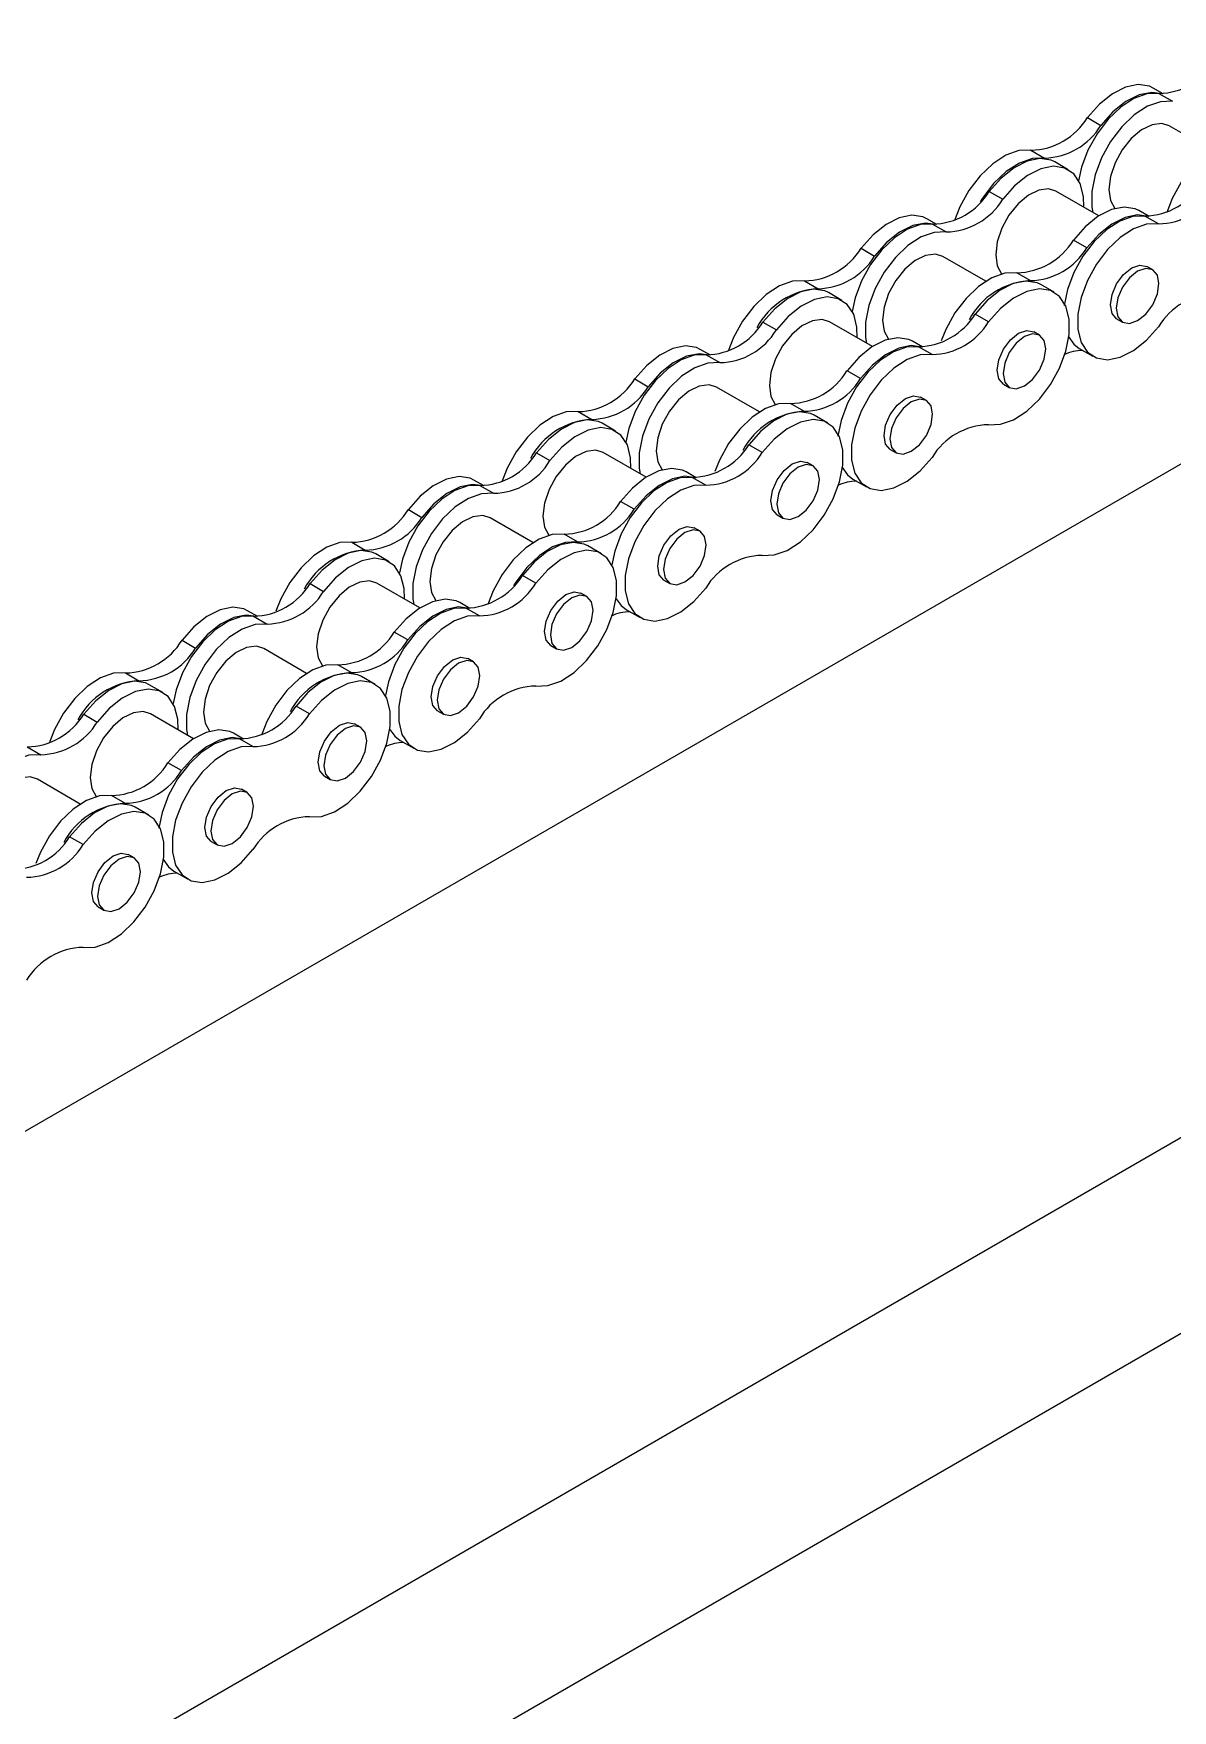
# Model space of a CAD drawing. Header units: metres. Extents: x 0 to 21025, y 0 to 14850.
# Drawn here: x 13375.4 to 13465.8, y 5586.8 to 5719.9 of the extents above; entities that cross this region are included whole.
import ezdxf

# ---------------------------------------------------------------- set-up
doc = ezdxf.new("R2010")
doc.units = ezdxf.units.M
doc.header["$LTSCALE"] = 25
doc.layers.add('SL4', color=4, linetype='Continuous')

msp = doc.modelspace()

# ---------------------------------------------------------------- linework, layer by layer
at = {"layer": 'SL4'}
for p, q in [((13171.252, 5515.305), (14108.151, 6056.165)), ((13217.55, 5488.578), (14154.449, 6029.438)), ((14161.184, 6017.772), (13224.285, 5476.912)), ((13465.044, 5715.081), (13464.245, 5715.542)), ((13464.712, 5715.109), (13465.787, 5714.488)), ((13459.04, 5713.199), (13460.115, 5712.579)), ((13468.929, 5710.575), (13465.522, 5712.542)), ((13454.55, 5710.607), (13455.624, 5709.986)), ((13457.521, 5709.055), (13456.447, 5709.676)), ((13451.242, 5707.332), (13452.317, 5706.712)), ((13459.948, 5705.391), (13456.541, 5707.358)), ((13447.084, 5704.712), (13446.284, 5705.174)), ((13463.928, 5705.356), (13463.129, 5705.818)), ((13464.671, 5704.764), (13463.596, 5705.384)), ((13446.752, 5704.74), (13447.826, 5704.12)), ((13441.079, 5702.831), (13442.154, 5702.21)), ((13458.999, 5702.854), (13457.924, 5703.475)), ((13450.968, 5700.207), (13447.561, 5702.173)), ((13464.221, 5701.121), (13463.756, 5701.39)), ((13436.589, 5700.239), (13437.664, 5699.618)), ((13454.509, 5700.262), (13453.434, 5700.883)), ((13456.406, 5699.331), (13455.331, 5699.951)), ((13439.561, 5698.687), (13438.486, 5699.307)), ((13451.201, 5696.988), (13450.126, 5697.608)), ((13461.357, 5697.235), (13461.823, 5696.967)), ((13433.281, 5696.964), (13434.356, 5696.344)), ((13441.988, 5695.022), (13438.581, 5696.989)), ((13455.241, 5695.937), (13454.775, 5696.206)), ((13429.123, 5694.344), (13428.324, 5694.805)), ((13445.968, 5694.988), (13445.168, 5695.45)), ((13446.711, 5694.396), (13445.636, 5695.016)), ((13458.392, 5694.881), (13459.466, 5694.261)), ((13428.791, 5694.372), (13429.866, 5693.751)), ((13423.119, 5692.462), (13424.194, 5691.842)), ((13441.038, 5692.486), (13439.963, 5693.106)), ((13452.377, 5692.051), (13452.843, 5691.782)), ((13433.008, 5689.838), (13429.601, 5691.805)), ((13436.548, 5689.894), (13435.473, 5690.514)), ((13446.261, 5690.753), (13445.795, 5691.022)), ((13418.629, 5689.87), (13419.703, 5689.25)), ((13438.445, 5688.962), (13437.37, 5689.583)), ((13421.6, 5688.318), (13420.526, 5688.939)), ((13415.321, 5686.596), (13416.396, 5685.975)), ((13424.027, 5684.654), (13420.62, 5686.621)), ((13433.24, 5686.619), (13432.165, 5687.24)), ((13443.397, 5686.867), (13443.863, 5686.598)), ((13437.281, 5685.569), (13436.815, 5685.837)), ((13411.163, 5683.975), (13410.363, 5684.437)), ((13410.831, 5684.004), (13411.905, 5683.383)), ((13428.007, 5684.62), (13427.208, 5685.081)), ((13428.75, 5684.027), (13427.675, 5684.648)), ((13440.431, 5684.513), (13441.506, 5683.893)), ((13423.078, 5682.118), (13422.003, 5682.738)), ((13405.158, 5682.094), (13406.233, 5681.473)), ((13415.047, 5679.47), (13411.64, 5681.437)), ((13434.417, 5681.683), (13434.882, 5681.414)), ((13418.588, 5679.526), (13417.513, 5680.146)), ((13428.3, 5680.384), (13427.835, 5680.653)), ((13400.668, 5679.502), (13401.743, 5678.881)), ((13403.64, 5677.95), (13402.565, 5678.57)), ((13420.485, 5678.594), (13419.41, 5679.215)), ((13397.36, 5676.227), (13398.435, 5675.607)), ((13406.067, 5674.286), (13402.66, 5676.252)), ((13415.28, 5676.251), (13414.205, 5676.871)), ((13425.436, 5676.499), (13425.902, 5676.23)), ((13410.047, 5674.251), (13409.247, 5674.713)), ((13419.32, 5675.2), (13418.854, 5675.469)), ((13393.202, 5673.607), (13392.403, 5674.069)), ((13392.87, 5673.635), (13393.945, 5673.015)), ((13410.79, 5673.659), (13409.715, 5674.279)), ((13422.471, 5674.145), (13423.545, 5673.524)), ((13405.117, 5671.749), (13404.042, 5672.37)), ((13387.198, 5671.726), (13388.273, 5671.105)), ((13397.087, 5669.101), (13393.68, 5671.068)), ((13416.456, 5671.315), (13416.922, 5671.046)), ((13400.627, 5669.157), (13399.552, 5669.778)), ((13410.34, 5670.016), (13409.874, 5670.285)), ((13382.708, 5669.133), (13383.782, 5668.513)), ((13385.679, 5667.582), (13384.605, 5668.202)), ((13402.524, 5668.226), (13401.449, 5668.846)), ((13379.4, 5665.859), (13380.475, 5665.238)), ((13388.106, 5663.917), (13384.699, 5665.884)), ((13397.319, 5665.883), (13396.244, 5666.503)), ((13407.476, 5666.13), (13407.942, 5665.862)), ((13392.086, 5663.883), (13391.287, 5664.344)), ((13392.829, 5663.29), (13391.754, 5663.911)), ((13401.36, 5664.832), (13400.894, 5665.101)), ((13374.91, 5663.267), (13375.984, 5662.646)), ((13404.51, 5663.776), (13405.585, 5663.156)), ((13387.157, 5661.381), (13386.082, 5662.001)), ((13379.126, 5658.733), (13375.719, 5660.7)), ((13392.379, 5659.648), (13391.914, 5659.916)), ((13398.496, 5660.946), (13398.961, 5660.677)), ((13382.667, 5658.789), (13381.592, 5659.409)), ((13384.564, 5657.857), (13383.489, 5658.478)), ((13379.359, 5655.514), (13378.284, 5656.135)), ((13383.399, 5654.463), (13382.933, 5654.732)), ((13389.515, 5655.762), (13389.981, 5655.493)), ((13386.55, 5653.408), (13387.624, 5652.787)), ((13380.535, 5650.578), (13381.001, 5650.309))]:
    msp.add_line(p, q, dxfattribs=at)
at = {"layer": 'SL4', "flags": 128}
for points in [[(13464.245, 5715.542), (13463.952, 5715.68), (13463.066, 5715.818), (13462.068, 5715.616), (13461.02, 5715.087), (13459.989, 5714.264), (13459.04, 5713.199)], [(13464.712, 5715.109), (13463.763, 5715.077), (13462.732, 5714.71), (13461.684, 5714.029), (13460.686, 5713.079), (13459.8, 5711.918), (13459.081, 5710.62), (13458.575, 5709.266), (13458.343, 5708.184)], [(13465.787, 5714.488), (13464.837, 5714.457), (13463.807, 5714.089), (13462.759, 5713.409), (13461.761, 5712.458), (13460.874, 5711.298), (13460.156, 5709.999), (13459.65, 5708.645), (13459.389, 5707.321), (13459.389, 5706.109), (13459.463, 5705.671)], [(13464.962, 5715.083), (13464.141, 5715.197), (13463.142, 5714.995), (13462.095, 5714.466), (13461.064, 5713.643), (13460.115, 5712.579)], [(13465.522, 5712.542), (13464.942, 5712.721), (13464.165, 5712.624), (13463.333, 5712.216), (13462.519, 5711.532), (13461.796, 5710.632), (13461.228, 5709.598), (13460.866, 5708.521), (13460.742, 5707.496)], [(13454.55, 5710.607), (13453.6, 5710.576), (13452.569, 5710.208), (13451.522, 5709.528), (13450.523, 5708.577), (13449.637, 5707.416), (13448.918, 5706.118), (13448.492, 5705.026)], [(13471.394, 5711.251), (13470.445, 5711.22), (13469.414, 5710.852), (13468.366, 5710.172), (13467.368, 5709.221), (13466.482, 5708.061), (13465.763, 5706.762), (13465.337, 5705.67)], [(13455.624, 5709.986), (13454.675, 5709.955), (13453.644, 5709.588), (13452.596, 5708.907), (13451.598, 5707.957), (13450.712, 5706.796), (13450.524, 5706.498)], [(13456.447, 5709.676), (13456.154, 5709.814), (13455.268, 5709.951), (13454.27, 5709.749), (13453.222, 5709.22), (13452.191, 5708.397), (13451.242, 5707.332)], [(13458.742, 5706.087), (13458.715, 5706.932), (13458.454, 5707.955), (13457.948, 5708.725), (13457.229, 5709.193), (13456.343, 5709.331), (13455.344, 5709.129), (13454.297, 5708.599), (13453.266, 5707.777), (13452.317, 5706.712)], [(13456.541, 5707.358), (13455.962, 5707.537), (13455.185, 5707.44), (13454.352, 5707.032), (13453.539, 5706.347), (13452.816, 5705.448), (13452.248, 5704.414), (13451.886, 5703.336), (13451.761, 5702.312)], [(13460.742, 5707.496), (13460.866, 5706.614), (13461.211, 5705.974)], [(13446.284, 5705.174), (13445.992, 5705.312), (13445.105, 5705.45), (13444.107, 5705.247), (13443.06, 5704.718), (13442.029, 5703.895), (13441.079, 5702.831)], [(13463.596, 5705.384), (13462.647, 5705.353), (13461.616, 5704.986), (13460.568, 5704.305), (13459.57, 5703.355), (13458.684, 5702.194), (13457.965, 5700.896), (13457.459, 5699.542), (13457.205, 5698.28)], [(13463.129, 5705.818), (13462.837, 5705.956), (13461.95, 5706.094), (13460.952, 5705.892), (13459.904, 5705.362), (13458.873, 5704.54), (13457.924, 5703.475)], [(13463.847, 5705.359), (13463.025, 5705.473), (13462.027, 5705.271), (13460.979, 5704.742), (13459.948, 5703.919), (13458.999, 5702.854)], [(13446.752, 5704.74), (13445.802, 5704.709), (13444.771, 5704.341), (13443.724, 5703.661), (13442.725, 5702.711), (13441.839, 5701.55), (13441.12, 5700.251), (13440.615, 5698.897), (13440.383, 5697.815)], [(13447.826, 5704.12), (13446.877, 5704.088), (13445.846, 5703.721), (13444.799, 5703.041), (13443.8, 5702.09), (13442.914, 5700.929), (13442.195, 5699.631), (13441.689, 5698.277), (13441.428, 5696.952), (13441.428, 5695.74), (13441.502, 5695.303)], [(13447.002, 5704.715), (13446.18, 5704.829), (13445.182, 5704.627), (13444.134, 5704.098), (13443.103, 5703.275), (13442.154, 5702.21)], [(13464.671, 5704.764), (13463.722, 5704.732), (13462.691, 5704.365), (13461.643, 5703.685), (13460.645, 5702.734), (13459.759, 5701.573), (13459.04, 5700.275), (13458.534, 5698.921), (13458.273, 5697.596), (13458.273, 5696.384), (13458.534, 5695.361), (13459.04, 5694.591), (13459.759, 5694.123), (13460.645, 5693.985), (13461.643, 5694.187), (13462.691, 5694.717), (13463.722, 5695.539), (13464.671, 5696.604)], [(13447.561, 5702.173), (13446.981, 5702.352), (13446.204, 5702.256), (13445.372, 5701.847), (13444.558, 5701.163), (13443.836, 5700.264), (13443.268, 5699.23), (13442.906, 5698.152), (13442.781, 5697.127)], [(13451.761, 5702.312), (13451.886, 5701.43), (13452.231, 5700.79)], [(13460.861, 5698.334), (13460.99, 5699.158), (13461.357, 5700.005), (13461.907, 5700.747), (13462.557, 5701.271), (13463.206, 5701.497), (13463.756, 5701.39)], [(13461.326, 5698.065), (13461.455, 5697.39), (13461.823, 5696.967), (13462.373, 5696.86), (13463.022, 5697.085), (13463.671, 5697.609), (13464.221, 5698.351), (13464.589, 5699.199), (13464.718, 5700.023), (13464.589, 5700.698), (13464.221, 5701.121), (13463.671, 5701.228), (13463.022, 5701.002), (13462.373, 5700.479), (13461.823, 5699.736), (13461.455, 5698.889), (13461.326, 5698.065)], [(13436.589, 5700.239), (13435.64, 5700.207), (13434.609, 5699.84), (13433.561, 5699.159), (13432.563, 5698.209), (13431.677, 5697.048), (13430.958, 5695.75), (13430.532, 5694.658)], [(13453.434, 5700.883), (13452.484, 5700.851), (13451.453, 5700.484), (13450.406, 5699.803), (13449.408, 5698.853), (13448.521, 5697.692), (13447.803, 5696.394), (13447.435, 5695.48)], [(13455.331, 5699.951), (13455.039, 5700.09), (13454.152, 5700.227), (13453.154, 5700.025), (13452.106, 5699.496), (13451.075, 5698.673), (13450.126, 5697.608)], [(13438.486, 5699.307), (13438.194, 5699.445), (13437.308, 5699.583), (13436.309, 5699.381), (13435.262, 5698.852), (13434.231, 5698.029), (13433.281, 5696.964)], [(13440.781, 5695.719), (13440.754, 5696.563), (13440.493, 5697.586), (13439.987, 5698.356), (13439.269, 5698.825), (13438.382, 5698.962), (13437.384, 5698.76), (13436.336, 5698.231), (13435.306, 5697.408), (13434.356, 5696.344)], [(13451.201, 5688.828), (13452.15, 5688.859), (13453.181, 5689.227), (13454.229, 5689.907), (13455.227, 5690.858), (13456.113, 5692.018), (13456.832, 5693.317), (13457.338, 5694.671), (13457.599, 5695.995), (13457.599, 5697.207), (13457.338, 5698.231), (13456.832, 5699.001), (13456.113, 5699.469), (13455.227, 5699.607), (13454.229, 5699.404), (13453.181, 5698.875), (13452.15, 5698.052), (13451.201, 5696.988)], [(13438.581, 5696.989), (13438.001, 5697.168), (13437.224, 5697.072), (13436.392, 5696.663), (13435.578, 5695.979), (13434.855, 5695.08), (13434.288, 5694.046), (13433.925, 5692.968), (13433.801, 5691.943)], [(13461.357, 5697.235), (13461.357, 5697.235), (13460.99, 5697.659), (13460.861, 5698.334)], [(13442.781, 5697.127), (13442.906, 5696.246), (13443.251, 5695.606)], [(13451.88, 5693.149), (13452.009, 5693.973), (13452.377, 5694.821), (13452.927, 5695.563), (13453.576, 5696.087), (13454.225, 5696.313), (13454.775, 5696.206)], [(13452.346, 5692.881), (13452.475, 5692.206), (13452.843, 5691.783), (13453.393, 5691.676), (13454.042, 5691.901), (13454.691, 5692.425), (13455.241, 5693.167), (13455.609, 5694.015), (13455.738, 5694.839), (13455.609, 5695.514), (13455.241, 5695.937), (13454.691, 5696.044), (13454.042, 5695.818), (13453.393, 5695.294), (13452.843, 5694.552), (13452.475, 5693.705), (13452.346, 5692.881)], [(13457.519, 5695.852), (13457.965, 5695.212), (13458.392, 5694.881)], [(13428.324, 5694.805), (13428.031, 5694.944), (13427.145, 5695.081), (13426.147, 5694.879), (13425.099, 5694.35), (13424.068, 5693.527), (13423.119, 5692.462)], [(13445.636, 5695.016), (13444.686, 5694.985), (13443.655, 5694.617), (13442.608, 5693.937), (13441.61, 5692.986), (13440.723, 5691.825), (13440.005, 5690.527), (13439.499, 5689.173), (13439.244, 5687.911)], [(13445.168, 5695.45), (13444.876, 5695.588), (13443.99, 5695.725), (13442.991, 5695.523), (13441.944, 5694.994), (13440.913, 5694.171), (13439.963, 5693.106)], [(13445.886, 5694.991), (13445.064, 5695.105), (13444.066, 5694.903), (13443.019, 5694.374), (13441.988, 5693.551), (13441.038, 5692.486)], [(13428.791, 5694.372), (13427.842, 5694.34), (13426.811, 5693.973), (13425.763, 5693.293), (13424.765, 5692.342), (13423.879, 5691.181), (13423.16, 5689.883), (13422.654, 5688.529), (13422.422, 5687.447)], [(13429.866, 5693.751), (13428.916, 5693.72), (13427.886, 5693.353), (13426.838, 5692.672), (13425.84, 5691.722), (13424.953, 5690.561), (13424.235, 5689.263), (13423.729, 5687.909), (13423.468, 5686.584), (13423.468, 5685.372), (13423.542, 5684.934)], [(13429.041, 5694.347), (13428.22, 5694.461), (13427.221, 5694.259), (13426.174, 5693.729), (13425.143, 5692.907), (13424.194, 5691.842)], [(13446.711, 5694.396), (13445.761, 5694.364), (13444.73, 5693.997), (13443.683, 5693.316), (13442.684, 5692.366), (13441.798, 5691.205), (13441.079, 5689.907), (13440.574, 5688.553), (13440.313, 5687.228), (13440.313, 5686.016), (13440.574, 5684.993), (13441.079, 5684.223), (13441.798, 5683.754), (13442.684, 5683.617), (13443.683, 5683.819), (13444.73, 5684.348), (13445.761, 5685.171), (13446.711, 5686.236)], [(13429.601, 5691.805), (13429.021, 5691.984), (13428.244, 5691.888), (13427.412, 5691.479), (13426.598, 5690.795), (13425.875, 5689.896), (13425.307, 5688.861), (13424.945, 5687.784), (13424.821, 5686.759)], [(13433.801, 5691.943), (13433.925, 5691.062), (13434.271, 5690.422)], [(13452.377, 5692.051), (13452.377, 5692.051), (13452.009, 5692.474), (13451.88, 5693.149)], [(13435.473, 5690.514), (13434.524, 5690.483), (13433.493, 5690.115), (13432.445, 5689.435), (13431.447, 5688.485), (13430.561, 5687.324), (13429.842, 5686.026), (13429.475, 5685.112)], [(13442.9, 5687.965), (13443.029, 5688.789), (13443.397, 5689.637), (13443.947, 5690.379), (13444.596, 5690.903), (13445.245, 5691.128), (13445.795, 5691.022)], [(13443.366, 5687.696), (13443.495, 5687.021), (13443.862, 5686.598), (13444.413, 5686.491), (13445.062, 5686.717), (13445.711, 5687.241), (13446.261, 5687.983), (13446.629, 5688.831), (13446.758, 5689.655), (13446.629, 5690.33), (13446.261, 5690.753), (13445.711, 5690.86), (13445.062, 5690.634), (13444.413, 5690.11), (13443.862, 5689.368), (13443.495, 5688.52), (13443.366, 5687.696)], [(13418.629, 5689.87), (13417.679, 5689.839), (13416.648, 5689.471), (13415.601, 5688.791), (13414.602, 5687.841), (13413.716, 5686.68), (13412.997, 5685.381), (13412.571, 5684.289)], [(13420.526, 5688.939), (13420.233, 5689.077), (13419.347, 5689.214), (13418.349, 5689.012), (13417.301, 5688.483), (13416.27, 5687.66), (13415.321, 5686.596)], [(13437.37, 5689.583), (13437.078, 5689.721), (13436.192, 5689.859), (13435.193, 5689.656), (13434.146, 5689.127), (13433.115, 5688.305), (13432.165, 5687.24)], [(13433.24, 5678.459), (13434.19, 5678.491), (13435.221, 5678.858), (13436.268, 5679.539), (13437.266, 5680.489), (13438.153, 5681.65), (13438.872, 5682.948), (13439.377, 5684.302), (13439.638, 5685.627), (13439.638, 5686.839), (13439.377, 5687.862), (13438.872, 5688.632), (13438.153, 5689.101), (13437.266, 5689.238), (13436.268, 5689.036), (13435.221, 5688.507), (13434.19, 5687.684), (13433.24, 5686.619)], [(13422.821, 5685.351), (13422.794, 5686.195), (13422.533, 5687.218), (13422.027, 5687.988), (13421.308, 5688.457), (13420.422, 5688.594), (13419.423, 5688.392), (13418.376, 5687.863), (13417.345, 5687.04), (13416.396, 5685.975)], [(13443.397, 5686.867), (13443.397, 5686.867), (13443.029, 5687.29), (13442.9, 5687.965)], [(13420.62, 5686.621), (13420.041, 5686.8), (13419.264, 5686.703), (13418.431, 5686.295), (13417.618, 5685.611), (13416.895, 5684.711), (13416.327, 5683.677), (13415.965, 5682.6), (13415.84, 5681.575)], [(13424.821, 5686.759), (13424.945, 5685.878), (13425.29, 5685.238)], [(13427.208, 5685.081), (13426.916, 5685.219), (13426.029, 5685.357), (13425.031, 5685.155), (13423.983, 5684.626), (13422.952, 5683.803), (13422.003, 5682.738)], [(13433.92, 5682.781), (13434.049, 5683.605), (13434.417, 5684.453), (13434.967, 5685.195), (13435.616, 5685.719), (13436.265, 5685.944), (13436.815, 5685.837)], [(13434.385, 5682.512), (13434.515, 5681.837), (13434.882, 5681.414), (13435.432, 5681.307), (13436.081, 5681.533), (13436.73, 5682.057), (13437.281, 5682.799), (13437.648, 5683.646), (13437.777, 5684.47), (13437.648, 5685.145), (13437.281, 5685.568), (13436.73, 5685.675), (13436.081, 5685.45), (13435.432, 5684.926), (13434.882, 5684.184), (13434.515, 5683.336), (13434.385, 5682.512)], [(13439.558, 5685.484), (13440.005, 5684.843), (13440.431, 5684.513)], [(13410.831, 5684.004), (13409.881, 5683.972), (13408.85, 5683.605), (13407.803, 5682.924), (13406.804, 5681.974), (13405.918, 5680.813), (13405.199, 5679.515), (13404.694, 5678.161), (13404.462, 5677.079)], [(13410.363, 5684.437), (13410.071, 5684.575), (13409.184, 5684.713), (13408.186, 5684.511), (13407.139, 5683.982), (13406.108, 5683.159), (13405.158, 5682.094)], [(13411.081, 5683.978), (13410.259, 5684.092), (13409.261, 5683.89), (13408.213, 5683.361), (13407.182, 5682.538), (13406.233, 5681.473)], [(13427.675, 5684.648), (13426.726, 5684.616), (13425.695, 5684.249), (13424.647, 5683.568), (13423.649, 5682.618), (13422.763, 5681.457), (13422.044, 5680.159), (13421.538, 5678.805), (13421.307, 5677.723)], [(13428.75, 5684.027), (13427.801, 5683.996), (13426.77, 5683.628), (13425.722, 5682.948), (13424.724, 5681.997), (13423.838, 5680.837), (13423.119, 5679.538), (13422.613, 5678.184), (13422.352, 5676.86), (13422.352, 5675.648), (13422.613, 5674.624), (13423.119, 5673.854), (13423.838, 5673.386), (13424.724, 5673.248), (13425.722, 5673.451), (13426.77, 5673.98), (13427.801, 5674.803), (13428.75, 5675.867)], [(13427.926, 5684.622), (13427.104, 5684.736), (13426.106, 5684.534), (13425.058, 5684.005), (13424.027, 5683.182), (13423.078, 5682.118)], [(13411.905, 5683.383), (13410.956, 5683.352), (13409.925, 5682.984), (13408.878, 5682.304), (13407.879, 5681.353), (13406.993, 5680.192), (13406.274, 5678.894), (13405.768, 5677.54), (13405.507, 5676.216), (13405.507, 5675.004), (13405.581, 5674.566)], [(13434.417, 5681.683), (13434.417, 5681.683), (13434.049, 5682.106), (13433.92, 5682.781)], [(13411.64, 5681.437), (13411.06, 5681.616), (13410.283, 5681.519), (13409.451, 5681.111), (13408.637, 5680.426), (13407.915, 5679.527), (13407.347, 5678.493), (13406.985, 5677.415), (13406.86, 5676.391)], [(13415.84, 5681.575), (13415.965, 5680.694), (13416.31, 5680.053)], [(13417.513, 5680.146), (13416.563, 5680.115), (13415.532, 5679.747), (13414.485, 5679.067), (13413.487, 5678.116), (13412.6, 5676.955), (13411.882, 5675.657), (13411.455, 5674.565)], [(13424.94, 5677.597), (13425.069, 5678.421), (13425.436, 5679.268), (13425.986, 5680.011), (13426.636, 5680.534), (13427.285, 5680.76), (13427.835, 5680.653)], [(13425.405, 5677.328), (13425.534, 5676.653), (13425.902, 5676.23), (13426.452, 5676.123), (13427.101, 5676.349), (13427.75, 5676.872), (13428.3, 5677.615), (13428.668, 5678.462), (13428.797, 5679.286), (13428.668, 5679.961), (13428.3, 5680.384), (13427.75, 5680.491), (13427.101, 5680.266), (13426.452, 5679.742), (13425.902, 5679), (13425.534, 5678.152), (13425.405, 5677.328)], [(13400.668, 5679.502), (13399.719, 5679.47), (13398.688, 5679.103), (13397.64, 5678.423), (13396.642, 5677.472), (13395.756, 5676.311), (13395.037, 5675.013), (13394.651, 5674.043)], [(13402.565, 5678.57), (13402.273, 5678.709), (13401.387, 5678.846), (13400.388, 5678.644), (13399.341, 5678.115), (13398.31, 5677.292), (13397.36, 5676.227)], [(13418.588, 5679.526), (13417.638, 5679.494), (13416.607, 5679.127), (13415.56, 5678.446), (13414.561, 5677.496), (13413.675, 5676.335), (13413.488, 5676.037)], [(13419.41, 5679.215), (13419.118, 5679.353), (13418.231, 5679.49), (13417.233, 5679.288), (13416.185, 5678.759), (13415.154, 5677.936), (13414.205, 5676.871)], [(13415.28, 5668.091), (13416.229, 5668.123), (13417.26, 5668.49), (13418.308, 5669.17), (13419.306, 5670.121), (13420.192, 5671.282), (13420.911, 5672.58), (13421.417, 5673.934), (13421.678, 5675.259), (13421.678, 5676.471), (13421.417, 5677.494), (13420.911, 5678.264), (13420.192, 5678.732), (13419.306, 5678.87), (13418.308, 5678.668), (13417.26, 5678.138), (13416.229, 5677.316), (13415.28, 5676.251)], [(13404.86, 5674.982), (13404.833, 5675.826), (13404.572, 5676.85), (13404.066, 5677.62), (13403.348, 5678.088), (13402.461, 5678.226), (13401.463, 5678.023), (13400.415, 5677.494), (13399.385, 5676.672), (13398.435, 5675.607)], [(13425.436, 5676.499), (13425.436, 5676.499), (13425.069, 5676.922), (13424.94, 5677.597)], [(13402.66, 5676.252), (13402.08, 5676.431), (13401.303, 5676.335), (13400.471, 5675.927), (13399.657, 5675.242), (13398.934, 5674.343), (13398.367, 5673.309), (13398.004, 5672.231), (13397.88, 5671.206)], [(13406.86, 5676.391), (13406.985, 5675.509), (13407.33, 5674.869)], [(13409.247, 5674.713), (13408.955, 5674.851), (13408.069, 5674.989), (13407.07, 5674.786), (13406.023, 5674.257), (13404.992, 5673.434), (13404.042, 5672.37)], [(13415.959, 5672.413), (13416.088, 5673.237), (13416.456, 5674.084), (13417.006, 5674.826), (13417.655, 5675.35), (13418.304, 5675.576), (13418.854, 5675.469)], [(13416.425, 5672.144), (13416.554, 5671.469), (13416.922, 5671.046), (13417.472, 5670.939), (13418.121, 5671.164), (13418.77, 5671.688), (13419.32, 5672.43), (13419.688, 5673.278), (13419.817, 5674.102), (13419.688, 5674.777), (13419.32, 5675.2), (13418.77, 5675.307), (13418.121, 5675.081), (13417.472, 5674.558), (13416.922, 5673.815), (13416.554, 5672.968), (13416.425, 5672.144)], [(13421.648, 5675.016), (13422.044, 5674.475), (13422.471, 5674.145)], [(13392.87, 5673.635), (13391.921, 5673.604), (13390.89, 5673.236), (13389.842, 5672.556), (13388.844, 5671.605), (13387.958, 5670.445), (13387.239, 5669.146), (13386.733, 5667.792), (13386.501, 5666.71)], [(13392.403, 5674.069), (13392.11, 5674.207), (13391.224, 5674.344), (13390.226, 5674.142), (13389.178, 5673.613), (13388.147, 5672.79), (13387.198, 5671.726)], [(13393.12, 5673.61), (13392.299, 5673.724), (13391.3, 5673.522), (13390.253, 5672.993), (13389.222, 5672.17), (13388.273, 5671.105)], [(13409.715, 5674.279), (13408.765, 5674.248), (13407.734, 5673.88), (13406.687, 5673.2), (13405.689, 5672.25), (13404.802, 5671.089), (13404.084, 5669.79), (13403.578, 5668.436), (13403.346, 5667.354)], [(13410.79, 5673.659), (13409.84, 5673.627), (13408.809, 5673.26), (13407.762, 5672.58), (13406.763, 5671.629), (13405.877, 5670.468), (13405.158, 5669.17), (13404.653, 5667.816), (13404.392, 5666.491), (13404.392, 5665.279), (13404.653, 5664.256), (13405.158, 5663.486), (13405.877, 5663.018), (13406.763, 5662.88), (13407.762, 5663.082), (13408.809, 5663.611), (13409.84, 5664.434), (13410.79, 5665.499)], [(13409.965, 5674.254), (13409.143, 5674.368), (13408.145, 5674.166), (13407.098, 5673.637), (13406.067, 5672.814), (13405.117, 5671.749)], [(13393.945, 5673.015), (13392.995, 5672.983), (13391.965, 5672.616), (13390.917, 5671.935), (13389.919, 5670.985), (13389.032, 5669.824), (13388.314, 5668.526), (13387.808, 5667.172), (13387.547, 5665.847), (13387.547, 5664.635), (13387.621, 5664.198)], [(13416.456, 5671.315), (13416.456, 5671.315), (13416.088, 5671.738), (13415.959, 5672.413)], [(13393.68, 5671.068), (13393.1, 5671.247), (13392.323, 5671.151), (13391.491, 5670.742), (13390.677, 5670.058), (13389.954, 5669.159), (13389.386, 5668.125), (13389.024, 5667.047), (13388.9, 5666.022)], [(13397.88, 5671.206), (13398.004, 5670.325), (13398.35, 5669.685)], [(13399.552, 5669.778), (13398.603, 5669.746), (13397.572, 5669.379), (13396.524, 5668.698), (13395.526, 5667.748), (13394.64, 5666.587), (13393.921, 5665.289), (13393.495, 5664.197)], [(13406.979, 5667.228), (13407.108, 5668.052), (13407.476, 5668.9), (13408.026, 5669.642), (13408.675, 5670.166), (13409.324, 5670.392), (13409.874, 5670.285)], [(13407.445, 5666.96), (13407.574, 5666.285), (13407.941, 5665.862), (13408.492, 5665.755), (13409.141, 5665.98), (13409.79, 5666.504), (13410.34, 5667.246), (13410.708, 5668.094), (13410.837, 5668.918), (13410.708, 5669.593), (13410.34, 5670.016), (13409.79, 5670.123), (13409.141, 5669.897), (13408.492, 5669.373), (13407.941, 5668.631), (13407.574, 5667.784), (13407.445, 5666.96)], [(13382.708, 5669.133), (13381.758, 5669.102), (13380.727, 5668.735), (13379.68, 5668.054), (13378.681, 5667.104), (13377.795, 5665.943), (13377.076, 5664.645), (13376.65, 5663.553)], [(13384.605, 5668.202), (13384.312, 5668.34), (13383.426, 5668.478), (13382.428, 5668.276), (13381.38, 5667.746), (13380.349, 5666.924), (13379.4, 5665.859)], [(13401.449, 5668.846), (13401.157, 5668.984), (13400.271, 5669.122), (13399.272, 5668.92), (13398.225, 5668.391), (13397.194, 5667.568), (13396.244, 5666.503)], [(13397.319, 5657.723), (13398.269, 5657.754), (13399.3, 5658.122), (13400.347, 5658.802), (13401.345, 5659.752), (13402.232, 5660.913), (13402.951, 5662.211), (13403.456, 5663.565), (13403.717, 5664.89), (13403.717, 5666.102), (13403.456, 5667.125), (13402.951, 5667.895), (13402.232, 5668.364), (13401.345, 5668.501), (13400.347, 5668.299), (13399.3, 5667.77), (13398.269, 5666.947), (13397.319, 5665.883)], [(13386.9, 5664.614), (13386.873, 5665.458), (13386.612, 5666.481), (13386.106, 5667.251), (13385.387, 5667.72), (13384.501, 5667.857), (13383.502, 5667.655), (13382.455, 5667.126), (13381.424, 5666.303), (13380.475, 5665.238)], [(13407.476, 5666.13), (13407.476, 5666.13), (13407.108, 5666.554), (13406.979, 5667.228)], [(13384.699, 5665.884), (13384.12, 5666.063), (13383.343, 5665.967), (13382.51, 5665.558), (13381.697, 5664.874), (13380.974, 5663.975), (13380.406, 5662.94), (13380.044, 5661.863), (13379.919, 5660.838)], [(13388.9, 5666.022), (13389.024, 5665.141), (13389.369, 5664.501)], [(13391.754, 5663.911), (13390.805, 5663.879), (13389.774, 5663.512), (13388.726, 5662.832), (13387.728, 5661.881), (13386.842, 5660.72), (13386.123, 5659.422), (13385.617, 5658.068), (13385.363, 5656.806)], [(13391.287, 5664.344), (13390.995, 5664.483), (13390.108, 5664.62), (13389.11, 5664.418), (13388.062, 5663.889), (13387.031, 5663.066), (13386.082, 5662.001)], [(13392.005, 5663.885), (13391.183, 5664), (13390.185, 5663.798), (13389.137, 5663.268), (13388.106, 5662.446), (13387.157, 5661.381)], [(13397.999, 5662.044), (13398.128, 5662.868), (13398.496, 5663.716), (13399.046, 5664.458), (13399.695, 5664.982), (13400.344, 5665.207), (13400.894, 5665.101)], [(13398.464, 5661.775), (13398.594, 5661.101), (13398.961, 5660.677), (13399.511, 5660.57), (13400.16, 5660.796), (13400.809, 5661.32), (13401.36, 5662.062), (13401.727, 5662.91), (13401.856, 5663.734), (13401.727, 5664.409), (13401.36, 5664.832), (13400.809, 5664.939), (13400.16, 5664.713), (13399.511, 5664.189), (13398.961, 5663.447), (13398.594, 5662.599), (13398.464, 5661.775)], [(13403.688, 5664.648), (13404.084, 5664.107), (13404.51, 5663.776)], [(13375.984, 5662.646), (13375.035, 5662.615), (13374.004, 5662.247), (13372.957, 5661.567), (13371.958, 5660.617), (13371.072, 5659.456), (13370.353, 5658.158), (13369.847, 5656.803), (13369.586, 5655.479), (13369.586, 5654.267), (13369.66, 5653.829)], [(13392.829, 5663.29), (13391.88, 5663.259), (13390.849, 5662.892), (13389.801, 5662.211), (13388.803, 5661.261), (13387.917, 5660.1), (13387.198, 5658.802), (13386.692, 5657.448), (13386.431, 5656.123), (13386.431, 5654.911), (13386.692, 5653.888), (13387.198, 5653.118), (13387.917, 5652.649), (13388.803, 5652.512), (13389.801, 5652.714), (13390.849, 5653.243), (13391.88, 5654.066), (13392.829, 5655.131)], [(13398.496, 5660.946), (13398.496, 5660.946), (13398.128, 5661.369), (13397.999, 5662.044)], [(13375.719, 5660.7), (13375.139, 5660.879), (13374.362, 5660.782), (13373.53, 5660.374), (13372.716, 5659.69), (13371.994, 5658.791), (13371.426, 5657.756), (13371.064, 5656.679), (13370.939, 5655.654)], [(13379.919, 5660.838), (13380.044, 5659.957), (13380.389, 5659.317)], [(13389.019, 5656.86), (13389.148, 5657.684), (13389.515, 5658.532), (13390.065, 5659.274), (13390.715, 5659.798), (13391.364, 5660.023), (13391.914, 5659.916)], [(13381.592, 5659.409), (13380.642, 5659.378), (13379.611, 5659.01), (13378.564, 5658.33), (13377.566, 5657.38), (13376.679, 5656.219), (13375.961, 5654.92), (13375.593, 5654.007)], [(13383.489, 5658.478), (13383.197, 5658.616), (13382.31, 5658.754), (13381.312, 5658.551), (13380.264, 5658.022), (13379.233, 5657.199), (13378.284, 5656.135)], [(13389.484, 5656.591), (13389.613, 5655.916), (13389.981, 5655.493), (13390.531, 5655.386), (13391.18, 5655.612), (13391.829, 5656.136), (13392.379, 5656.878), (13392.747, 5657.725), (13392.876, 5658.549), (13392.747, 5659.224), (13392.379, 5659.648), (13391.829, 5659.754), (13391.18, 5659.529), (13390.531, 5659.005), (13389.981, 5658.263), (13389.613, 5657.415), (13389.484, 5656.591)], [(13379.359, 5647.354), (13380.308, 5647.386), (13381.339, 5647.753), (13382.387, 5648.434), (13383.385, 5649.384), (13384.271, 5650.545), (13384.99, 5651.843), (13385.496, 5653.197), (13385.757, 5654.522), (13385.757, 5655.734), (13385.496, 5656.757), (13384.99, 5657.527), (13384.271, 5657.996), (13383.385, 5658.133), (13382.387, 5657.931), (13381.339, 5657.402), (13380.308, 5656.579), (13379.359, 5655.514)], [(13389.515, 5655.762), (13389.515, 5655.762), (13389.148, 5656.185), (13389.019, 5656.86)], [(13380.038, 5651.676), (13380.167, 5652.5), (13380.535, 5653.348), (13381.085, 5654.09), (13381.734, 5654.613), (13382.383, 5654.839), (13382.933, 5654.732)], [(13380.504, 5651.407), (13380.633, 5650.732), (13381.001, 5650.309), (13381.551, 5650.202), (13382.2, 5650.428), (13382.849, 5650.951), (13383.399, 5651.694), (13383.767, 5652.541), (13383.896, 5653.365), (13383.767, 5654.04), (13383.399, 5654.463), (13382.849, 5654.57), (13382.2, 5654.345), (13381.551, 5653.821), (13381.001, 5653.079), (13380.633, 5652.231), (13380.504, 5651.407)], [(13385.677, 5654.379), (13386.123, 5653.738), (13386.55, 5653.408)], [(13380.535, 5650.578), (13380.535, 5650.578), (13380.167, 5651.001), (13380.038, 5651.676)]]:
    msp.add_lwpolyline(points, dxfattribs=at)
at = {"layer": 'SL4'}
for centre, radius, start, end in [((13464.602, 5720.484), 5.376, 271.17027, 328.82435), ((13454.44, 5715.982), 5.376, 271.17027, 328.82435), ((13455.515, 5715.362), 5.376, 271.17027, 328.82435), ((13463.487, 5710.76), 5.376, 271.17027, 328.82435), ((13446.642, 5710.116), 5.376, 271.17027, 328.82435), ((13447.717, 5709.495), 5.376, 271.17027, 328.82435), ((13464.561, 5710.139), 5.376, 271.17027, 328.82435), ((13436.479, 5705.614), 5.376, 271.17027, 328.82435), ((13453.324, 5706.258), 5.376, 271.17027, 328.82435), ((13454.399, 5705.638), 5.376, 271.17027, 328.82435), ((13437.554, 5704.993), 5.376, 271.17027, 328.82435), ((13454.826, 5694.416), 5.855, 93.11014, 152.07323), ((13437.982, 5693.771), 5.855, 93.11014, 152.07323), ((13469.271, 5693.821), 5.376, 91.17027, 148.82435), ((13445.526, 5700.391), 5.376, 271.17027, 328.82435), ((13428.681, 5699.747), 5.376, 271.17027, 328.82435), ((13429.756, 5699.127), 5.376, 271.17027, 328.82435), ((13446.601, 5699.771), 5.376, 271.17027, 328.82435), ((13458.701, 5691.234), 3.488, 90.56121, 116.02926), ((13418.519, 5695.245), 5.376, 271.17027, 328.82435), ((13419.594, 5694.625), 5.376, 271.17027, 328.82435), ((13435.363, 5695.89), 5.376, 271.17027, 328.82435), ((13436.438, 5695.269), 5.376, 271.17027, 328.82435), ((13420.021, 5683.403), 5.855, 93.11014, 152.07323), ((13436.866, 5684.047), 5.855, 93.11014, 152.07323), ((13451.311, 5683.453), 5.376, 91.17027, 148.82435), ((13410.721, 5689.379), 5.376, 271.17027, 328.82435), ((13427.566, 5690.023), 5.376, 271.17027, 328.82435), ((13428.64, 5689.402), 5.376, 271.17027, 328.82435), ((13411.796, 5688.758), 5.376, 271.17027, 328.82435), ((13440.735, 5680.908), 3.446, 90.48436, 114.6516), ((13417.403, 5685.521), 5.376, 271.17027, 328.82435), ((13400.558, 5684.877), 5.376, 271.17027, 328.82435), ((13401.633, 5684.257), 5.376, 271.17027, 328.82435), ((13418.478, 5684.901), 5.376, 271.17027, 328.82435), ((13402.061, 5673.035), 5.855, 93.11014, 152.07323), ((13433.35, 5673.084), 5.376, 91.17027, 148.82435), ((13392.76, 5679.01), 5.376, 271.17027, 328.82435), ((13409.605, 5679.655), 5.376, 271.17027, 328.82435), ((13410.68, 5679.034), 5.376, 271.17027, 328.82435), ((13393.835, 5678.39), 5.376, 271.17027, 328.82435), ((13422.78, 5670.498), 3.488, 90.56121, 116.02926), ((13399.442, 5675.153), 5.376, 271.17027, 328.82435), ((13382.598, 5674.509), 5.376, 271.17027, 328.82435), ((13383.673, 5673.888), 5.376, 271.17027, 328.82435), ((13400.517, 5674.532), 5.376, 271.17027, 328.82435), ((13384.1, 5662.666), 5.855, 93.11014, 152.07323), ((13400.945, 5663.31), 5.855, 93.11014, 152.07323), ((13415.39, 5662.716), 5.376, 91.17027, 148.82435), ((13374.8, 5668.642), 5.376, 271.17027, 328.82435), ((13375.875, 5668.022), 5.376, 271.17027, 328.82435), ((13391.645, 5669.286), 5.376, 271.17027, 328.82435), ((13392.719, 5668.666), 5.376, 271.17027, 328.82435), ((13404.814, 5660.171), 3.446, 90.48439, 114.65209), ((13381.482, 5664.784), 5.376, 271.17027, 328.82435), ((13382.557, 5664.164), 5.376, 271.17027, 328.82435), ((13382.984, 5652.942), 5.855, 93.11014, 152.07323), ((13397.429, 5652.347), 5.376, 91.17027, 148.82435), ((13373.684, 5658.918), 5.376, 271.17027, 328.82435), ((13374.759, 5658.297), 5.376, 271.17027, 328.82435), ((13386.854, 5649.803), 3.446, 90.48436, 114.6516), ((13379.469, 5641.979), 5.376, 91.17027, 148.82435)]:
    msp.add_arc(centre, radius, start, end, dxfattribs=at)

doc.saveas('drawing.dxf')
